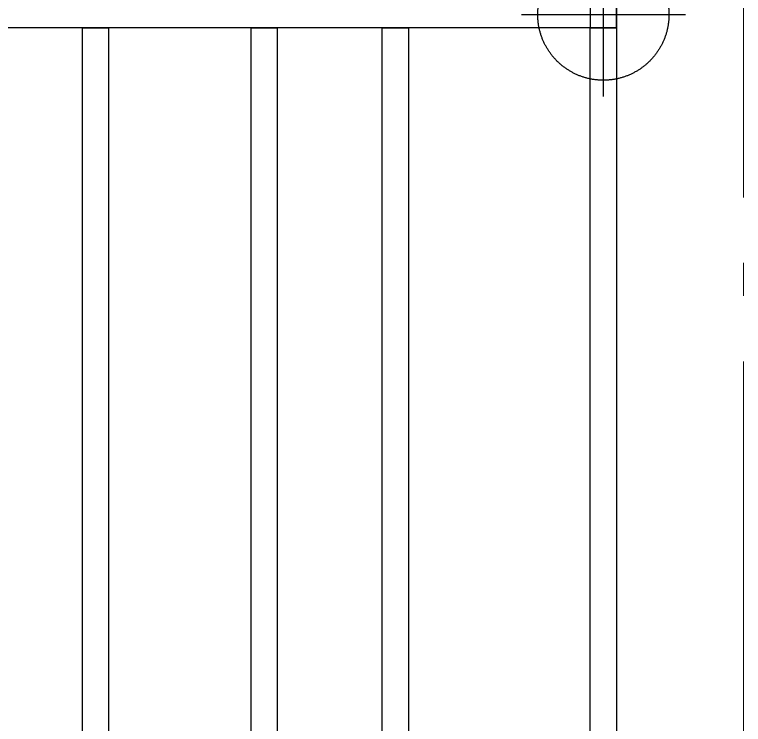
# Model space of a CAD drawing. Header units: millimetres. Extents: x -187347 to 135007, y -6415 to 292048.
# Drawn here: x -65162 to -62940, y 62703 to 64866 of the extents above; entities that cross this region are included whole.
import ezdxf

# ---------------------------------------------------------------- set-up
doc = ezdxf.new("R2010")
doc.units = ezdxf.units.MM
doc.header["$LTSCALE"] = 100
doc.linetypes.add('HIDDEN', pattern=[9.525, 6.35, -3.175])
doc.linetypes.add('Z_LINE-CNTR', pattern=[17, 12, -2, 1, -2])
doc.layers.get('0').update_dxf_attribs({"lineweight": 18})
doc.layers.add('S-GRID', color=7, linetype='Continuous', lineweight=5)
doc.layers.add('STEEL', color=5, linetype='Continuous')

# ---------------------------------------------------------------- blocks, each defined once
blk = doc.blocks.new('chilling_column80')
at = {"color": 4, "linetype": 'HIDDEN', "ltscale": 20}
for p, q in [((0, -250), (0, 250)), ((-250, 0), (250, 0))]:
    blk.add_line(p, q, dxfattribs=at)
at = {"color": 1, "linetype": 'Continuous', "ltscale": 20}
for p, q in [((-40, 40), (-40, -40)), ((40, 40), (-40, 40)), ((40, -40), (40, 40)), ((-40, -40), (40, -40))]:
    blk.add_line(p, q, dxfattribs=at)
at = {"color": 4, "linetype": 'HIDDEN', "ltscale": 20}
blk.add_circle((0, 0), 200, dxfattribs=at)
blk = doc.blocks.new('steel weighing')
at = {"layer": 'STEEL', "color": 7, "linetype": 'ByBlock', "ltscale": 20, "elevation": 1.7}
for points in [[(848801.8, 751351.5), (854381.8, 751351.5), (854381.8, 751271.5), (848801.8, 751271.5)], [(852753.3, 751271.5), (852833.3, 751271.5), (852833.3, 747351.5), (852753.3, 747351.5)], [(853267.6, 751271.5), (853347.6, 751271.5), (853347.6, 747351.5), (853267.6, 747351.5)], [(853667.6, 751271.5), (853747.6, 751271.5), (853747.6, 747351.5), (853667.6, 747351.5)], [(854301.8, 751271.5), (854381.8, 751271.5), (854381.8, 747351.5), (854301.8, 747351.5)]]:
    blk.add_lwpolyline(points, close=True, dxfattribs=at)
at = {"layer": 'STEEL', "color": 1, "linetype": 'ByBlock', "ltscale": 20}
blk.add_blockref('chilling_column80', (854341.8, 751311.5, 1.7), dxfattribs=at)

msp = doc.modelspace()

# ---------------------------------------------------------------- linework, layer by layer
at = {"layer": 'S-GRID', "color": 152, "linetype": 'Z_LINE-CNTR'}
msp.add_line((-62939.9, 111408.8), (-62939.9, -6038.2), dxfattribs=at)

# ---------------------------------------------------------------- block references
at = {"layer": 'STEEL', "color": 6, "linetype": 'ByBlock'}
msp.add_blockref('steel weighing', (-917708.7, -686445.9, -1.7), dxfattribs=at)

doc.saveas('drawing.dxf')
